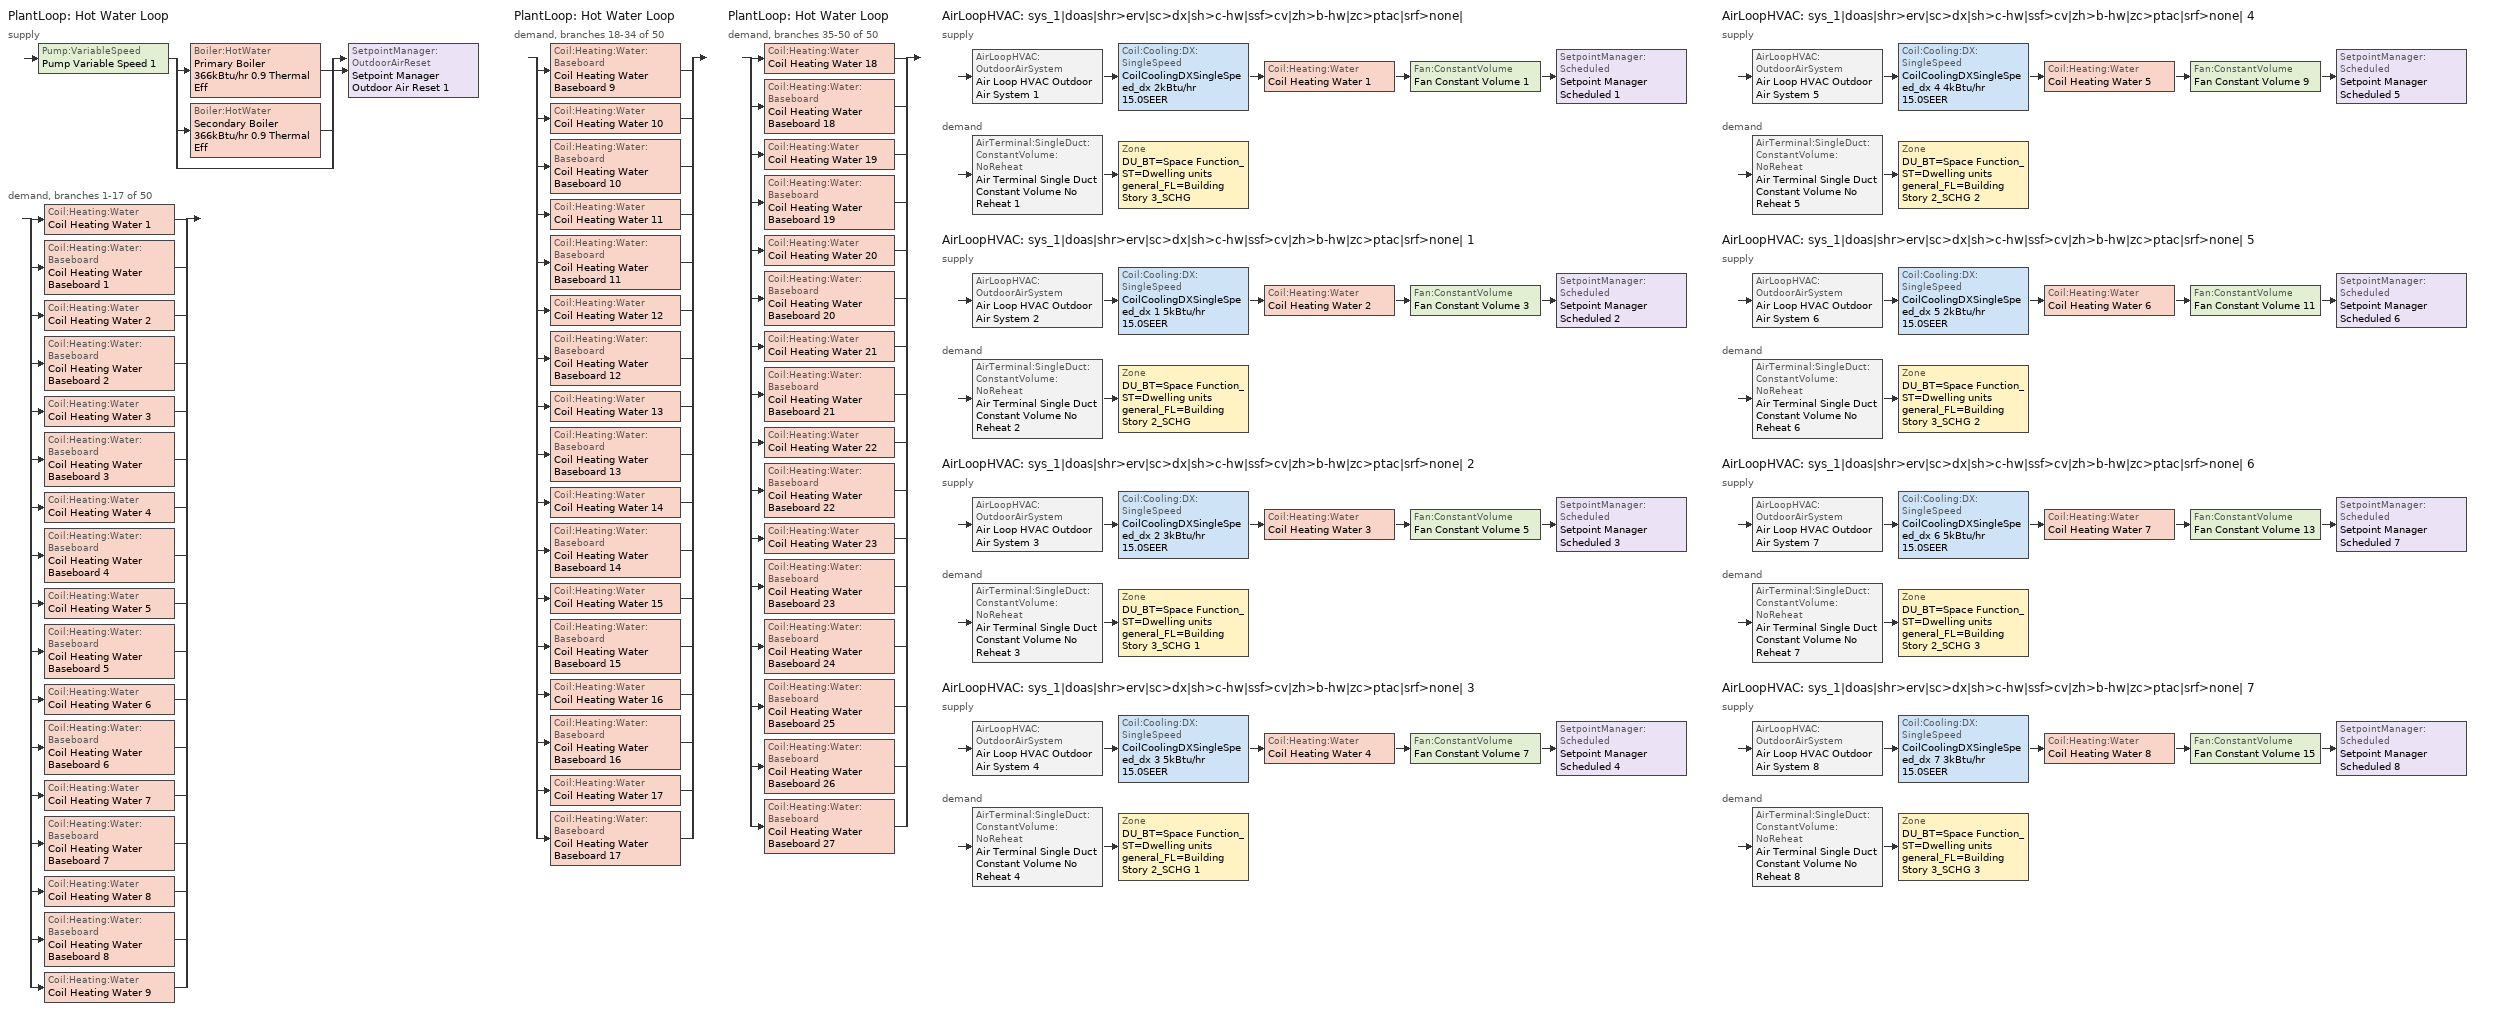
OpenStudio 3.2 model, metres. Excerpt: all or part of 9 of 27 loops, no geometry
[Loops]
PlantLoop 'Hot Water Loop'
 supply: Pump:VariableSpeed 'Pump Variable Speed 1' > split
  | Boiler:HotWater 'Primary Boiler 366kBtu/hr 0.9 Thermal Eff'
  | Boiler:HotWater 'Secondary Boiler 366kBtu/hr 0.9 Thermal Eff'
  | bypass
  join > SetpointManager:OutdoorAirReset 'Setpoint Manager Outdoor Air Reset 1'
 demand, branches 1-17 of 50: split
  | Coil:Heating:Water 'Coil Heating Water 1'
  | Coil:Heating:Water:Baseboard 'Coil Heating Water Baseboard 1'
  | Coil:Heating:Water 'Coil Heating Water 2'
  | Coil:Heating:Water:Baseboard 'Coil Heating Water Baseboard 2'
  | Coil:Heating:Water 'Coil Heating Water 3'
  | Coil:Heating:Water:Baseboard 'Coil Heating Water Baseboard 3'
  | Coil:Heating:Water 'Coil Heating Water 4'
  | Coil:Heating:Water:Baseboard 'Coil Heating Water Baseboard 4'
  | Coil:Heating:Water 'Coil Heating Water 5'
  | Coil:Heating:Water:Baseboard 'Coil Heating Water Baseboard 5'
  | Coil:Heating:Water 'Coil Heating Water 6'
  | Coil:Heating:Water:Baseboard 'Coil Heating Water Baseboard 6'
  | Coil:Heating:Water 'Coil Heating Water 7'
  | Coil:Heating:Water:Baseboard 'Coil Heating Water Baseboard 7'
  | Coil:Heating:Water 'Coil Heating Water 8'
  | Coil:Heating:Water:Baseboard 'Coil Heating Water Baseboard 8'
  | Coil:Heating:Water 'Coil Heating Water 9'
PlantLoop 'Hot Water Loop'
 demand, branches 18-34 of 50: split
  | Coil:Heating:Water:Baseboard 'Coil Heating Water Baseboard 9'
  | Coil:Heating:Water 'Coil Heating Water 10'
  | Coil:Heating:Water:Baseboard 'Coil Heating Water Baseboard 10'
  | Coil:Heating:Water 'Coil Heating Water 11'
  | Coil:Heating:Water:Baseboard 'Coil Heating Water Baseboard 11'
  | Coil:Heating:Water 'Coil Heating Water 12'
  | Coil:Heating:Water:Baseboard 'Coil Heating Water Baseboard 12'
  | Coil:Heating:Water 'Coil Heating Water 13'
  | Coil:Heating:Water:Baseboard 'Coil Heating Water Baseboard 13'
  | Coil:Heating:Water 'Coil Heating Water 14'
  | Coil:Heating:Water:Baseboard 'Coil Heating Water Baseboard 14'
  | Coil:Heating:Water 'Coil Heating Water 15'
  | Coil:Heating:Water:Baseboard 'Coil Heating Water Baseboard 15'
  | Coil:Heating:Water 'Coil Heating Water 16'
  | Coil:Heating:Water:Baseboard 'Coil Heating Water Baseboard 16'
  | Coil:Heating:Water 'Coil Heating Water 17'
  | Coil:Heating:Water:Baseboard 'Coil Heating Water Baseboard 17'
PlantLoop 'Hot Water Loop'
 demand, branches 35-50 of 50: split
  | Coil:Heating:Water 'Coil Heating Water 18'
  | Coil:Heating:Water:Baseboard 'Coil Heating Water Baseboard 18'
  | Coil:Heating:Water 'Coil Heating Water 19'
  | Coil:Heating:Water:Baseboard 'Coil Heating Water Baseboard 19'
  | Coil:Heating:Water 'Coil Heating Water 20'
  | Coil:Heating:Water:Baseboard 'Coil Heating Water Baseboard 20'
  | Coil:Heating:Water 'Coil Heating Water 21'
  | Coil:Heating:Water:Baseboard 'Coil Heating Water Baseboard 21'
  | Coil:Heating:Water 'Coil Heating Water 22'
  | Coil:Heating:Water:Baseboard 'Coil Heating Water Baseboard 22'
  | Coil:Heating:Water 'Coil Heating Water 23'
  | Coil:Heating:Water:Baseboard 'Coil Heating Water Baseboard 23'
  | Coil:Heating:Water:Baseboard 'Coil Heating Water Baseboard 24'
  | Coil:Heating:Water:Baseboard 'Coil Heating Water Baseboard 25'
  | Coil:Heating:Water:Baseboard 'Coil Heating Water Baseboard 26'
  | Coil:Heating:Water:Baseboard 'Coil Heating Water Baseboard 27'
AirLoopHVAC 'sys_1|doas|shr>erv|sc>dx|sh>c-hw|ssf>cv|zh>b-hw|zc>ptac|srf>none|'
 supply: AirLoopHVAC:OutdoorAirSystem 'Air Loop HVAC Outdoor Air System 1' > Coil:Cooling:DX:SingleSpeed 'CoilCoolingDXSingleSpeed_dx 2kBtu/hr 15.0SEER' > Coil:Heating:Water 'Coil Heating Water 1' > Fan:ConstantVolume 'Fan Constant Volume 1' > SetpointManager:Scheduled 'Setpoint Manager Scheduled 1'
 demand: AirTerminal:SingleDuct:ConstantVolume:NoReheat 'Air Terminal Single Duct Constant Volume No Reheat 1' > Zone 'DU_BT=Space Function_ST=Dwelling units general_FL=Building Story 3_SCHG'
AirLoopHVAC 'sys_1|doas|shr>erv|sc>dx|sh>c-hw|ssf>cv|zh>b-hw|zc>ptac|srf>none| 1'
 supply: AirLoopHVAC:OutdoorAirSystem 'Air Loop HVAC Outdoor Air System 2' > Coil:Cooling:DX:SingleSpeed 'CoilCoolingDXSingleSpeed_dx 1 5kBtu/hr 15.0SEER' > Coil:Heating:Water 'Coil Heating Water 2' > Fan:ConstantVolume 'Fan Constant Volume 3' > SetpointManager:Scheduled 'Setpoint Manager Scheduled 2'
 demand: AirTerminal:SingleDuct:ConstantVolume:NoReheat 'Air Terminal Single Duct Constant Volume No Reheat 2' > Zone 'DU_BT=Space Function_ST=Dwelling units general_FL=Building Story 2_SCHG'
AirLoopHVAC 'sys_1|doas|shr>erv|sc>dx|sh>c-hw|ssf>cv|zh>b-hw|zc>ptac|srf>none| 2'
 supply: AirLoopHVAC:OutdoorAirSystem 'Air Loop HVAC Outdoor Air System 3' > Coil:Cooling:DX:SingleSpeed 'CoilCoolingDXSingleSpeed_dx 2 3kBtu/hr 15.0SEER' > Coil:Heating:Water 'Coil Heating Water 3' > Fan:ConstantVolume 'Fan Constant Volume 5' > SetpointManager:Scheduled 'Setpoint Manager Scheduled 3'
 demand: AirTerminal:SingleDuct:ConstantVolume:NoReheat 'Air Terminal Single Duct Constant Volume No Reheat 3' > Zone 'DU_BT=Space Function_ST=Dwelling units general_FL=Building Story 3_SCHG 1'
AirLoopHVAC 'sys_1|doas|shr>erv|sc>dx|sh>c-hw|ssf>cv|zh>b-hw|zc>ptac|srf>none| 3'
 supply: AirLoopHVAC:OutdoorAirSystem 'Air Loop HVAC Outdoor Air System 4' > Coil:Cooling:DX:SingleSpeed 'CoilCoolingDXSingleSpeed_dx 3 5kBtu/hr 15.0SEER' > Coil:Heating:Water 'Coil Heating Water 4' > Fan:ConstantVolume 'Fan Constant Volume 7' > SetpointManager:Scheduled 'Setpoint Manager Scheduled 4'
 demand: AirTerminal:SingleDuct:ConstantVolume:NoReheat 'Air Terminal Single Duct Constant Volume No Reheat 4' > Zone 'DU_BT=Space Function_ST=Dwelling units general_FL=Building Story 2_SCHG 1'
AirLoopHVAC 'sys_1|doas|shr>erv|sc>dx|sh>c-hw|ssf>cv|zh>b-hw|zc>ptac|srf>none| 4'
 supply: AirLoopHVAC:OutdoorAirSystem 'Air Loop HVAC Outdoor Air System 5' > Coil:Cooling:DX:SingleSpeed 'CoilCoolingDXSingleSpeed_dx 4 4kBtu/hr 15.0SEER' > Coil:Heating:Water 'Coil Heating Water 5' > Fan:ConstantVolume 'Fan Constant Volume 9' > SetpointManager:Scheduled 'Setpoint Manager Scheduled 5'
 demand: AirTerminal:SingleDuct:ConstantVolume:NoReheat 'Air Terminal Single Duct Constant Volume No Reheat 5' > Zone 'DU_BT=Space Function_ST=Dwelling units general_FL=Building Story 2_SCHG 2'
AirLoopHVAC 'sys_1|doas|shr>erv|sc>dx|sh>c-hw|ssf>cv|zh>b-hw|zc>ptac|srf>none| 5'
 supply: AirLoopHVAC:OutdoorAirSystem 'Air Loop HVAC Outdoor Air System 6' > Coil:Cooling:DX:SingleSpeed 'CoilCoolingDXSingleSpeed_dx 5 2kBtu/hr 15.0SEER' > Coil:Heating:Water 'Coil Heating Water 6' > Fan:ConstantVolume 'Fan Constant Volume 11' > SetpointManager:Scheduled 'Setpoint Manager Scheduled 6'
 demand: AirTerminal:SingleDuct:ConstantVolume:NoReheat 'Air Terminal Single Duct Constant Volume No Reheat 6' > Zone 'DU_BT=Space Function_ST=Dwelling units general_FL=Building Story 3_SCHG 2'
AirLoopHVAC 'sys_1|doas|shr>erv|sc>dx|sh>c-hw|ssf>cv|zh>b-hw|zc>ptac|srf>none| 6'
 supply: AirLoopHVAC:OutdoorAirSystem 'Air Loop HVAC Outdoor Air System 7' > Coil:Cooling:DX:SingleSpeed 'CoilCoolingDXSingleSpeed_dx 6 5kBtu/hr 15.0SEER' > Coil:Heating:Water 'Coil Heating Water 7' > Fan:ConstantVolume 'Fan Constant Volume 13' > SetpointManager:Scheduled 'Setpoint Manager Scheduled 7'
 demand: AirTerminal:SingleDuct:ConstantVolume:NoReheat 'Air Terminal Single Duct Constant Volume No Reheat 7' > Zone 'DU_BT=Space Function_ST=Dwelling units general_FL=Building Story 2_SCHG 3'
AirLoopHVAC 'sys_1|doas|shr>erv|sc>dx|sh>c-hw|ssf>cv|zh>b-hw|zc>ptac|srf>none| 7'
 supply: AirLoopHVAC:OutdoorAirSystem 'Air Loop HVAC Outdoor Air System 8' > Coil:Cooling:DX:SingleSpeed 'CoilCoolingDXSingleSpeed_dx 7 3kBtu/hr 15.0SEER' > Coil:Heating:Water 'Coil Heating Water 8' > Fan:ConstantVolume 'Fan Constant Volume 15' > SetpointManager:Scheduled 'Setpoint Manager Scheduled 8'
 demand: AirTerminal:SingleDuct:ConstantVolume:NoReheat 'Air Terminal Single Duct Constant Volume No Reheat 8' > Zone 'DU_BT=Space Function_ST=Dwelling units general_FL=Building Story 3_SCHG 3'
[Sizing:Zone] Zone Cooling Design Supply Air Temperature Input Method=SupplyAirTemperature; Zone Cooling Design Supply Air Temperature {C}=13; Zone Cooling Design Supply Air Temperature Difference {deltaC}=11.11; Zone Heating Design Supply Air Temperature Input Method=SupplyAirTemperature; Zone Heating Design Supply Air Temperature {C}=43; Zone Heating Design Supply Air Temperature Difference {deltaC}=11.11; Zone Cooling Design Supply Air Humidity Ratio {kg-H2O/kg-air}=0.0085; Zone Heating Design Supply Air Humidity Ratio {kg-H2O/kg-air}=0.008; Zone Heating Sizing Factor=1.3; Zone Cooling Sizing Factor=1.1; Cooling Design Air Flow Method=DesignDay; Heating Design Air Flow Method=DesignDay; Account for Dedicated Outdoor Air System=No; Dedicated Outdoor Air System Control Strategy=NeutralSupplyAir; Dedicated Outdoor Air Low Setpoint Temperature for Design {C}=autosize; Dedicated Outdoor Air High Setpoint Temperature for Design {C}=autosize
DU_BT=Space Function_ST=Dwelling units general_FL=Building Story 3_SCHG; DU_BT=Space Function_ST=Dwelling units general_FL=Building Story 2_SCHG; DU_BT=Space Function_ST=Dwelling units general_FL=Building Story 3_SCHG 1; DU_BT=Space Function_ST=Dwelling units general_FL=Building Story 2_SCHG 1; DU_BT=Space Function_ST=Dwelling units general_FL=Building Story 2_SCHG 2; DU_BT=Space Function_ST=Dwelling units general_FL=Building Story 3_SCHG 2; DU_BT=Space Function_ST=Dwelling units general_FL=Building Story 2_SCHG 3; DU_BT=Space Function_ST=Dwelling units general_FL=Building Story 3_SCHG 3
[Zone equipment]
DU_BT=Space Function_ST=Dwelling units general_FL=Building Story 3_SCHG: DU_BT=Space Function_ST=Dwelling units general_FL=Building Story 3_SCHG PTAC, Zone HVAC Baseboard Convective Water 1, Air Terminal Single Duct Constant Volume No Reheat 1
DU_BT=Space Function_ST=Dwelling units general_FL=Building Story 2_SCHG: DU_BT=Space Function_ST=Dwelling units general_FL=Building Story 2_SCHG PTAC, Zone HVAC Baseboard Convective Water 2, Air Terminal Single Duct Constant Volume No Reheat 2
DU_BT=Space Function_ST=Dwelling units general_FL=Building Story 3_SCHG 1: DU_BT=Space Function_ST=Dwelling units general_FL=Building Story 3_SCHG 1 PTAC, Zone HVAC Baseboard Convective Water 3, Air Terminal Single Duct Constant Volume No Reheat 3
DU_BT=Space Function_ST=Dwelling units general_FL=Building Story 2_SCHG 1: DU_BT=Space Function_ST=Dwelling units general_FL=Building Story 2_SCHG 1 PTAC, Zone HVAC Baseboard Convective Water 4, Air Terminal Single Duct Constant Volume No Reheat 4
DU_BT=Space Function_ST=Dwelling units general_FL=Building Story 2_SCHG 2: DU_BT=Space Function_ST=Dwelling units general_FL=Building Story 2_SCHG 2 PTAC, Zone HVAC Baseboard Convective Water 5, Air Terminal Single Duct Constant Volume No Reheat 5
DU_BT=Space Function_ST=Dwelling units general_FL=Building Story 3_SCHG 2: DU_BT=Space Function_ST=Dwelling units general_FL=Building Story 3_SCHG 2 PTAC, Zone HVAC Baseboard Convective Water 6, Air Terminal Single Duct Constant Volume No Reheat 6
DU_BT=Space Function_ST=Dwelling units general_FL=Building Story 2_SCHG 3: DU_BT=Space Function_ST=Dwelling units general_FL=Building Story 2_SCHG 3 PTAC, Zone HVAC Baseboard Convective Water 7, Air Terminal Single Duct Constant Volume No Reheat 7
DU_BT=Space Function_ST=Dwelling units general_FL=Building Story 3_SCHG 3: DU_BT=Space Function_ST=Dwelling units general_FL=Building Story 3_SCHG 3 PTAC, Zone HVAC Baseboard Convective Water 8, Air Terminal Single Duct Constant Volume No Reheat 8
[PlantLoop]
Hot Water Loop: Fluid Type=Water; Glycol Concentration=0; Plant Loop Volume {m3}=Autocalculate; Load Distribution Scheme=Optimal
[Sizing:Plant]
Hot Water Loop: Loop Type=Heating; Design Loop Exit Temperature {C}=82; Loop Design Temperature Difference {deltaC}=16; Sizing Option=NonCoincident; Zone Timesteps in Averaging Window=1; Coincident Sizing Factor Mode=None
[Pump:VariableSpeed]
Pump Variable Speed 1: Motor Efficiency=0.865; Pump Control Type=Intermittent; Skin Loss Radiative Fraction=0.5; Design Power Sizing Method=PowerPerFlowPerPressure; Design Electric Power per Unit Flow Rate {W/(m3/s)}=348701.1; Design Shaft Power per Unit Flow Rate per Unit Head {W-s/m3-Pa}=1.45151; Design Minimum Flow Rate Fraction=0
[Boiler:HotWater] Fuel Type=NaturalGas; Nominal Capacity {W}=107280; Nominal Thermal Efficiency=0.9; Normalized Boiler Efficiency Curve=BOILER-EFFFPLR-NECB2011; Water Outlet Upper Temperature Limit {C}=99; Boiler Flow Mode=ConstantFlow; Parasitic Electric Load {W}=0; Sizing Factor=1
Primary Boiler 366kBtu/hr 0.9 Thermal Eff; Secondary Boiler 366kBtu/hr 0.9 Thermal Eff
[SetpointManager:OutdoorAirReset]
Setpoint Manager Outdoor Air Reset 1: Control Variable=Temperature; Setpoint at Outdoor Low Temperature {C}=82; Outdoor Low Temperature {C}=-16; Setpoint at Outdoor High Temperature {C}=60; Outdoor High Temperature {C}=0
[AirLoopHVAC] Design Supply Air Flow Rate {m3/s}=autosize; Design Return Air Flow Fraction of Supply Air Flow=1
Name | Availability Schedule
sys_1|doas|shr>erv|sc>dx|sh>c-hw|ssf>cv|zh>b-hw|zc>ptac|srf>none| | sys_1|doas|shr>none|sc>dx|sh>c-hw|ssf>cv|zh>b-hw|zc>ptac|srf>none| Occ Sch
sys_1|doas|shr>erv|sc>dx|sh>c-hw|ssf>cv|zh>b-hw|zc>ptac|srf>none| 1 | sys_1|doas|shr>none|sc>dx|sh>c-hw|ssf>cv|zh>b-hw|zc>ptac|srf>none| 1 Occ Sch
sys_1|doas|shr>erv|sc>dx|sh>c-hw|ssf>cv|zh>b-hw|zc>ptac|srf>none| 2 | sys_1|doas|shr>none|sc>dx|sh>c-hw|ssf>cv|zh>b-hw|zc>ptac|srf>none| 2 Occ Sch
sys_1|doas|shr>erv|sc>dx|sh>c-hw|ssf>cv|zh>b-hw|zc>ptac|srf>none| 3 | sys_1|doas|shr>none|sc>dx|sh>c-hw|ssf>cv|zh>b-hw|zc>ptac|srf>none| 3 Occ Sch
sys_1|doas|shr>erv|sc>dx|sh>c-hw|ssf>cv|zh>b-hw|zc>ptac|srf>none| 4 | sys_1|doas|shr>none|sc>dx|sh>c-hw|ssf>cv|zh>b-hw|zc>ptac|srf>none| 4 Occ Sch
sys_1|doas|shr>erv|sc>dx|sh>c-hw|ssf>cv|zh>b-hw|zc>ptac|srf>none| 5 | sys_1|doas|shr>none|sc>dx|sh>c-hw|ssf>cv|zh>b-hw|zc>ptac|srf>none| 5 Occ Sch
sys_1|doas|shr>erv|sc>dx|sh>c-hw|ssf>cv|zh>b-hw|zc>ptac|srf>none| 6 | sys_1|doas|shr>none|sc>dx|sh>c-hw|ssf>cv|zh>b-hw|zc>ptac|srf>none| 6 Occ Sch
sys_1|doas|shr>erv|sc>dx|sh>c-hw|ssf>cv|zh>b-hw|zc>ptac|srf>none| 7 | sys_1|doas|shr>none|sc>dx|sh>c-hw|ssf>cv|zh>b-hw|zc>ptac|srf>none| 7 Occ Sch
[Sizing:System] Type of Load to Size On=VentilationRequirement; Design Outdoor Air Flow Rate {m3/s}=Autosize; Central Heating Maximum System Air Flow Ratio=1; Preheat Design Temperature {C}=7; Preheat Design Humidity Ratio {kg-H2O/kg-Air}=0.008; Precool Design Temperature {C}=13; Precool Design Humidity Ratio {kg-H2O/kg-Air}=0.008; Central Cooling Design Supply Air Temperature {C}=13; Central Heating Design Supply Air Temperature {C}=43; Sizing Option=NonCoincident; 100% Outdoor Air in Cooling=Yes; 100% Outdoor Air in Heating=Yes; Central Cooling Design Supply Air Humidity Ratio {kg-H2O/kg-Air}=0.0085; Central Heating Design Supply Air Humidity Ratio {kg-H2O/kg-Air}=0.008; Cooling Design Air Flow Method=DesignDay; Cooling Design Air Flow Rate {m3/s}=0; Heating Design Air Flow Method=DesignDay; Heating Design Air Flow Rate {m3/s}=0; System Outdoor Air Method=ZoneSum; Zone Maximum Outdoor Air Fraction=1; Cooling Supply Air Flow Rate Per Floor Area {m3/s-m2}=0.00996765; Cooling Fraction of Autosized Cooling Supply Air Flow Rate=1; Cooling Supply Air Flow Rate Per Unit Cooling Capacity {m3/s-W}=3.94755e-05; Heating Supply Air Flow Rate Per Floor Area {m3/s-m2}=0.00996765; Heating Fraction of Autosized Heating Supply Air Flow Rate=1; Heating Fraction of Autosized Cooling Supply Air Flow Rate=1; Heating Supply Air Flow Rate Per Unit Heating Capacity {m3/s-W}=3.15882e-05; Cooling Design Capacity Method=CoolingDesignCapacity; Cooling Design Capacity {W}=autosize; Cooling Design Capacity Per Floor Area {W/m2}=234.7; Fraction of Autosized Cooling Design Capacity=1; Heating Design Capacity Method=HeatingDesignCapacity; Heating Design Capacity {W}=autosize; Heating Design Capacity Per Floor Area {W/m2}=157; Fraction of Autosized Heating Design Capacity=1; Central Cooling Capacity Control Method=OnOff
sys_1|doas|shr>erv|sc>dx|sh>c-hw|ssf>cv|zh>b-hw|zc>ptac|srf>none|; sys_1|doas|shr>erv|sc>dx|sh>c-hw|ssf>cv|zh>b-hw|zc>ptac|srf>none| 1; sys_1|doas|shr>erv|sc>dx|sh>c-hw|ssf>cv|zh>b-hw|zc>ptac|srf>none| 2; sys_1|doas|shr>erv|sc>dx|sh>c-hw|ssf>cv|zh>b-hw|zc>ptac|srf>none| 3; sys_1|doas|shr>erv|sc>dx|sh>c-hw|ssf>cv|zh>b-hw|zc>ptac|srf>none| 4; sys_1|doas|shr>erv|sc>dx|sh>c-hw|ssf>cv|zh>b-hw|zc>ptac|srf>none| 5; sys_1|doas|shr>erv|sc>dx|sh>c-hw|ssf>cv|zh>b-hw|zc>ptac|srf>none| 6; sys_1|doas|shr>erv|sc>dx|sh>c-hw|ssf>cv|zh>b-hw|zc>ptac|srf>none| 7
[Fan:ConstantVolume] Availability Schedule=Always On Discrete; Fan Total Efficiency=0.39975; Pressure Rise {Pa}=640; Maximum Flow Rate {m3/s}=AutoSize; Motor Efficiency=0.615
Fan Constant Volume 1; Fan Constant Volume 2; Fan Constant Volume 3; Fan Constant Volume 4; Fan Constant Volume 5; Fan Constant Volume 6; Fan Constant Volume 7; Fan Constant Volume 8; Fan Constant Volume 9; Fan Constant Volume 10; Fan Constant Volume 11; Fan Constant Volume 12; Fan Constant Volume 13; Fan Constant Volume 14; Fan Constant Volume 15; Fan Constant Volume 16
[Coil:Heating:Water] Availability Schedule=Always On Discrete
Coil Heating Water 1; Coil Heating Water 2; Coil Heating Water 3; Coil Heating Water 4; Coil Heating Water 5; Coil Heating Water 6; Coil Heating Water 7; Coil Heating Water 8; Coil Heating Water 9; Coil Heating Water 10; Coil Heating Water 11; Coil Heating Water 12; Coil Heating Water 13; Coil Heating Water 14; Coil Heating Water 15; Coil Heating Water 16; Coil Heating Water 17; Coil Heating Water 18; Coil Heating Water 19; Coil Heating Water 20; Coil Heating Water 21; Coil Heating Water 22; Coil Heating Water 23
[Coil:Cooling:DX:SingleSpeed] Availability Schedule=Always On Discrete; Rated Total Cooling Capacity {W}=autosize; Rated Sensible Heat Ratio=autosize; Rated Air Flow Rate {m3/s}=autosize; Rated Evaporator Fan Power Per Volume Flow Rate {W/(m3/s)}=773.3; Total Cooling Capacity Function of Temperature Curve=DXCOOL-NECB2011-REF-CAPFT; Total Cooling Capacity Function of Flow Fraction Curve=DXCOOL-NECB2011-REF-CAPFFLOW; Energy Input Ratio Function of Temperature Curve=DXCOOL-NECB2011-REF-COOLEIRFT; Energy Input Ratio Function of Flow Fraction Curve=DXCOOL-NECB2011-REF-COOLEIRFFLOW; Part Load Fraction Correlation Curve=DXCOOL-NECB2011-REF-COOLPLFFPLR; Minimum Outdoor Dry-Bulb Temperature for Compressor Operation {C}=-25; Condenser Type=AirCooled; Evaporative Condenser Effectiveness=0; Evaporative Condenser Air Flow Rate {m3/s}=Autosize; Evaporative Condenser Pump Rated Power Consumption {W}=Autosize; Crankcase Heater Capacity {W}=0; Maximum Outdoor Dry-Bulb Temperature for Crankcase Heater Operation {C}=0; Basin Heater Capacity {W/K}=0; Basin Heater Setpoint Temperature {C}=10
Name | Rated COP {W/W}
CoilCoolingDXSingleSpeed_dx 2kBtu/hr 15.0SEER; CoilCoolingDXSingleSpeed_dx 1 5kBtu/hr 15.0SEER; CoilCoolingDXSingleSpeed_dx 2 3kBtu/hr 15.0SEER; CoilCoolingDXSingleSpeed_dx 3 5kBtu/hr 15.0SEER; CoilCoolingDXSingleSpeed_dx 4 4kBtu/hr 15.0SEER; CoilCoolingDXSingleSpeed_dx 5 2kBtu/hr 15.0SEER; CoilCoolingDXSingleSpeed_dx 6 5kBtu/hr 15.0SEER; CoilCoolingDXSingleSpeed_dx 7 3kBtu/hr 15.0SEER | 4.31058
Coil Cooling DX Single Speed 1 24kBtu/hr 9.5EER; Coil Cooling DX Single Speed 2 20kBtu/hr 9.5EER; Coil Cooling DX Single Speed 4 19kBtu/hr 9.5EER; Coil Cooling DX Single Speed 6 25kBtu/hr 9.5EER | 3.2994
Coil Cooling DX Single Speed 3 11kBtu/hr 10.7EER | 3.71434
Coil Cooling DX Single Speed 5 7kBtu/hr 11.9EER | 4.10546
Coil Cooling DX Single Speed 7 14kBtu/hr 10.0EER | 3.45113
Coil Cooling DX Single Speed 8 11kBtu/hr 10.8EER | 3.71956
[Controller:OutdoorAir] Minimum Outdoor Air Flow Rate {m3/s}=autosize; Maximum Outdoor Air Flow Rate {m3/s}=Autosize; Economizer Control Type=NoEconomizer; Economizer Control Action Type=ModulateFlow; Economizer Maximum Limit Dry-Bulb Temperature {C}=28; Economizer Maximum Limit Enthalpy {J/kg}=64000; Economizer Minimum Limit Dry-Bulb Temperature {C}=-100; Lockout Type=NoLockout; Minimum Limit Type=FixedMinimum; High Humidity Control=No; Heat Recovery Bypass Control Type=BypassWhenWithinEconomizerLimits
Name | Minimum Outdoor Air Schedule | Controller Mechanical Ventilation
Controller Outdoor Air 1 | sys_1|doas|shr>none|sc>dx|sh>c-hw|ssf>cv|zh>b-hw|zc>ptac|srf>none| Occ Sch | Controller Mechanical Ventilation 1
Controller Outdoor Air 2 | sys_1|doas|shr>none|sc>dx|sh>c-hw|ssf>cv|zh>b-hw|zc>ptac|srf>none| 1 Occ Sch | Controller Mechanical Ventilation 2
Controller Outdoor Air 3 | sys_1|doas|shr>none|sc>dx|sh>c-hw|ssf>cv|zh>b-hw|zc>ptac|srf>none| 2 Occ Sch | Controller Mechanical Ventilation 3
Controller Outdoor Air 4 | sys_1|doas|shr>none|sc>dx|sh>c-hw|ssf>cv|zh>b-hw|zc>ptac|srf>none| 3 Occ Sch | Controller Mechanical Ventilation 4
Controller Outdoor Air 5 | sys_1|doas|shr>none|sc>dx|sh>c-hw|ssf>cv|zh>b-hw|zc>ptac|srf>none| 4 Occ Sch | Controller Mechanical Ventilation 5
Controller Outdoor Air 6 | sys_1|doas|shr>none|sc>dx|sh>c-hw|ssf>cv|zh>b-hw|zc>ptac|srf>none| 5 Occ Sch | Controller Mechanical Ventilation 6
Controller Outdoor Air 7 | sys_1|doas|shr>none|sc>dx|sh>c-hw|ssf>cv|zh>b-hw|zc>ptac|srf>none| 6 Occ Sch | Controller Mechanical Ventilation 7
Controller Outdoor Air 8 | sys_1|doas|shr>none|sc>dx|sh>c-hw|ssf>cv|zh>b-hw|zc>ptac|srf>none| 7 Occ Sch | Controller Mechanical Ventilation 8
[Controller:MechanicalVentilation] Availability Schedule=Always On Discrete; System Outdoor Air Method=ZoneSum
Controller Mechanical Ventilation 1; Controller Mechanical Ventilation 2; Controller Mechanical Ventilation 3; Controller Mechanical Ventilation 4; Controller Mechanical Ventilation 5; Controller Mechanical Ventilation 6; Controller Mechanical Ventilation 7; Controller Mechanical Ventilation 8
[AirLoopHVAC:OutdoorAirSystem]
Name | Controller
Air Loop HVAC Outdoor Air System 1 | Controller Outdoor Air 1
Air Loop HVAC Outdoor Air System 2 | Controller Outdoor Air 2
Air Loop HVAC Outdoor Air System 3 | Controller Outdoor Air 3
Air Loop HVAC Outdoor Air System 4 | Controller Outdoor Air 4
Air Loop HVAC Outdoor Air System 5 | Controller Outdoor Air 5
Air Loop HVAC Outdoor Air System 6 | Controller Outdoor Air 6
Air Loop HVAC Outdoor Air System 7 | Controller Outdoor Air 7
Air Loop HVAC Outdoor Air System 8 | Controller Outdoor Air 8
[Controller:WaterCoil] Action=Normal; Controller Convergence Tolerance {deltaC}=0.0001; Minimum Actuated Flow {m3/s}=0
Name | Water Coil
Controller Water Coil 1 | Coil Heating Water 1
Controller Water Coil 2 | Coil Heating Water 2
Controller Water Coil 3 | Coil Heating Water 3
Controller Water Coil 4 | Coil Heating Water 4
Controller Water Coil 5 | Coil Heating Water 5
Controller Water Coil 6 | Coil Heating Water 6
Controller Water Coil 7 | Coil Heating Water 7
Controller Water Coil 8 | Coil Heating Water 8
Controller Water Coil 9 | Coil Heating Water 9
Controller Water Coil 10 | Coil Heating Water 10
Controller Water Coil 11 | Coil Heating Water 11
Controller Water Coil 12 | Coil Heating Water 12
Controller Water Coil 13 | Coil Heating Water 13
Controller Water Coil 14 | Coil Heating Water 14
Controller Water Coil 15 | Coil Heating Water 15
Controller Water Coil 16 | Coil Heating Water 16
Controller Water Coil 17 | Coil Heating Water 17
Controller Water Coil 18 | Coil Heating Water 18
Controller Water Coil 19 | Coil Heating Water 19
Controller Water Coil 20 | Coil Heating Water 20
Controller Water Coil 21 | Coil Heating Water 21
Controller Water Coil 22 | Coil Heating Water 22
Controller Water Coil 23 | Coil Heating Water 23
[SetpointManager:Scheduled] Control Variable=Temperature
Name | Schedule
Setpoint Manager Scheduled 1 | Makeup-Air Unit Supply Air Temp
Setpoint Manager Scheduled 2 | Makeup-Air Unit Supply Air Temp 1
Setpoint Manager Scheduled 3 | Makeup-Air Unit Supply Air Temp 2
Setpoint Manager Scheduled 4 | Makeup-Air Unit Supply Air Temp 3
Setpoint Manager Scheduled 5 | Makeup-Air Unit Supply Air Temp 4
Setpoint Manager Scheduled 6 | Makeup-Air Unit Supply Air Temp 5
Setpoint Manager Scheduled 7 | Makeup-Air Unit Supply Air Temp 6
Setpoint Manager Scheduled 8 | Makeup-Air Unit Supply Air Temp 7
[Coil:Heating:Electric] Availability Schedule=ON_OFF_ALWAYS_OFF
Coil Heating Electric 1; Coil Heating Electric 2; Coil Heating Electric 3; Coil Heating Electric 4; Coil Heating Electric 5; Coil Heating Electric 6; Coil Heating Electric 7; Coil Heating Electric 8
[ZoneHVAC:PackagedTerminalAirConditioner] Availability Schedule=Always On Discrete; Supply Air Flow Rate During Cooling Operation {m3/s}=Autosize; Supply Air Flow Rate During Heating Operation {m3/s}=Autosize; Supply Air Flow Rate When No Cooling or Heating is Needed {m3/s}=Autosize; Outdoor Air Flow Rate During Cooling Operation {m3/s}=1e-05; Outdoor Air Flow Rate During Heating Operation {m3/s}=1e-05; Outdoor Air Flow Rate When No Cooling or Heating is Needed {m3/s}=1e-05; Fan Placement=DrawThrough
Name | Supply Air Fan | Heating Coil | Cooling Coil
DU_BT=Space Function_ST=Dwelling units general_FL=Building Story 3_SCHG PTAC | Fan Constant Volume 2 | Coil Heating Electric 1 | Coil Cooling DX Single Speed 1 24kBtu/hr 9.5EER
DU_BT=Space Function_ST=Dwelling units general_FL=Building Story 2_SCHG PTAC | Fan Constant Volume 4 | Coil Heating Electric 2 | Coil Cooling DX Single Speed 2 20kBtu/hr 9.5EER
DU_BT=Space Function_ST=Dwelling units general_FL=Building Story 3_SCHG 1 PTAC | Fan Constant Volume 6 | Coil Heating Electric 3 | Coil Cooling DX Single Speed 3 11kBtu/hr 10.7EER
DU_BT=Space Function_ST=Dwelling units general_FL=Building Story 2_SCHG 1 PTAC | Fan Constant Volume 8 | Coil Heating Electric 4 | Coil Cooling DX Single Speed 4 19kBtu/hr 9.5EER
DU_BT=Space Function_ST=Dwelling units general_FL=Building Story 2_SCHG 2 PTAC | Fan Constant Volume 10 | Coil Heating Electric 5 | Coil Cooling DX Single Speed 5 7kBtu/hr 11.9EER
DU_BT=Space Function_ST=Dwelling units general_FL=Building Story 3_SCHG 2 PTAC | Fan Constant Volume 12 | Coil Heating Electric 6 | Coil Cooling DX Single Speed 6 25kBtu/hr 9.5EER
DU_BT=Space Function_ST=Dwelling units general_FL=Building Story 2_SCHG 3 PTAC | Fan Constant Volume 14 | Coil Heating Electric 7 | Coil Cooling DX Single Speed 7 14kBtu/hr 10.0EER
DU_BT=Space Function_ST=Dwelling units general_FL=Building Story 3_SCHG 3 PTAC | Fan Constant Volume 16 | Coil Heating Electric 8 | Coil Cooling DX Single Speed 8 11kBtu/hr 10.8EER
[Coil:Heating:Water:Baseboard] Heating Design Capacity Method=HeatingDesignCapacity; Heating Design Capacity {W}=autosize; Heating Design Capacity Per Floor Area {W/m2}=0; Fraction of Autosized Heating Design Capacity=0.8
Coil Heating Water Baseboard 1; Coil Heating Water Baseboard 2; Coil Heating Water Baseboard 3; Coil Heating Water Baseboard 4; Coil Heating Water Baseboard 5; Coil Heating Water Baseboard 6; Coil Heating Water Baseboard 7; Coil Heating Water Baseboard 8; Coil Heating Water Baseboard 9; Coil Heating Water Baseboard 10; Coil Heating Water Baseboard 11; Coil Heating Water Baseboard 12; Coil Heating Water Baseboard 13; Coil Heating Water Baseboard 14; Coil Heating Water Baseboard 15; Coil Heating Water Baseboard 16; Coil Heating Water Baseboard 17; Coil Heating Water Baseboard 18; Coil Heating Water Baseboard 19; Coil Heating Water Baseboard 20; Coil Heating Water Baseboard 21; Coil Heating Water Baseboard 22; Coil Heating Water Baseboard 23; Coil Heating Water Baseboard 24; Coil Heating Water Baseboard 25; Coil Heating Water Baseboard 26; Coil Heating Water Baseboard 27
[ZoneHVAC:Baseboard:Convective:Water] Availability Schedule=Always On Discrete
Name | Heating Coil
Zone HVAC Baseboard Convective Water 1 | Coil Heating Water Baseboard 1
Zone HVAC Baseboard Convective Water 2 | Coil Heating Water Baseboard 2
Zone HVAC Baseboard Convective Water 3 | Coil Heating Water Baseboard 3
Zone HVAC Baseboard Convective Water 4 | Coil Heating Water Baseboard 4
Zone HVAC Baseboard Convective Water 5 | Coil Heating Water Baseboard 5
Zone HVAC Baseboard Convective Water 6 | Coil Heating Water Baseboard 6
Zone HVAC Baseboard Convective Water 7 | Coil Heating Water Baseboard 7
Zone HVAC Baseboard Convective Water 8 | Coil Heating Water Baseboard 8
Zone HVAC Baseboard Convective Water 9 | Coil Heating Water Baseboard 9
Zone HVAC Baseboard Convective Water 10 | Coil Heating Water Baseboard 10
Zone HVAC Baseboard Convective Water 11 | Coil Heating Water Baseboard 11
Zone HVAC Baseboard Convective Water 12 | Coil Heating Water Baseboard 12
Zone HVAC Baseboard Convective Water 13 | Coil Heating Water Baseboard 13
Zone HVAC Baseboard Convective Water 14 | Coil Heating Water Baseboard 14
Zone HVAC Baseboard Convective Water 15 | Coil Heating Water Baseboard 15
Zone HVAC Baseboard Convective Water 16 | Coil Heating Water Baseboard 16
Zone HVAC Baseboard Convective Water 17 | Coil Heating Water Baseboard 17
Zone HVAC Baseboard Convective Water 18 | Coil Heating Water Baseboard 18
Zone HVAC Baseboard Convective Water 19 | Coil Heating Water Baseboard 19
Zone HVAC Baseboard Convective Water 20 | Coil Heating Water Baseboard 20
Zone HVAC Baseboard Convective Water 21 | Coil Heating Water Baseboard 21
Zone HVAC Baseboard Convective Water 22 | Coil Heating Water Baseboard 22
Zone HVAC Baseboard Convective Water 23 | Coil Heating Water Baseboard 23
Zone HVAC Baseboard Convective Water 24 | Coil Heating Water Baseboard 24
Zone HVAC Baseboard Convective Water 25 | Coil Heating Water Baseboard 25
Zone HVAC Baseboard Convective Water 26 | Coil Heating Water Baseboard 26
Zone HVAC Baseboard Convective Water 27 | Coil Heating Water Baseboard 27
[AirTerminal:SingleDuct:ConstantVolume:NoReheat] Availability Schedule=Always On Discrete; Maximum Air Flow Rate {m3/s}=AutoSize
Air Terminal Single Duct Constant Volume No Reheat 1; Air Terminal Single Duct Constant Volume No Reheat 2; Air Terminal Single Duct Constant Volume No Reheat 3; Air Terminal Single Duct Constant Volume No Reheat 4; Air Terminal Single Duct Constant Volume No Reheat 5; Air Terminal Single Duct Constant Volume No Reheat 6; Air Terminal Single Duct Constant Volume No Reheat 7; Air Terminal Single Duct Constant Volume No Reheat 8
[SetpointManager:OutdoorAirPretreat] Minimum Setpoint Temperature {C}=-99; Maximum Setpoint Temperature {C}=99; Minimum Setpoint Humidity Ratio {kgWater/kgDryAir}=1e-05; Maximum Setpoint Humidity Ratio {kgWater/kgDryAir}=1
Setpoint Manager Outdoor Air Pretreat 1; Setpoint Manager Outdoor Air Pretreat 2; Setpoint Manager Outdoor Air Pretreat 3; Setpoint Manager Outdoor Air Pretreat 4; Setpoint Manager Outdoor Air Pretreat 5; Setpoint Manager Outdoor Air Pretreat 6; Setpoint Manager Outdoor Air Pretreat 7; Setpoint Manager Outdoor Air Pretreat 8; Setpoint Manager Outdoor Air Pretreat 9; Setpoint Manager Outdoor Air Pretreat 10; Setpoint Manager Outdoor Air Pretreat 11; Setpoint Manager Outdoor Air Pretreat 12; Setpoint Manager Outdoor Air Pretreat 13; Setpoint Manager Outdoor Air Pretreat 14; Setpoint Manager Outdoor Air Pretreat 15; Setpoint Manager Outdoor Air Pretreat 16; Setpoint Manager Outdoor Air Pretreat 17; Setpoint Manager Outdoor Air Pretreat 18; Setpoint Manager Outdoor Air Pretreat 19; Setpoint Manager Outdoor Air Pretreat 20; Setpoint Manager Outdoor Air Pretreat 21; Setpoint Manager Outdoor Air Pretreat 22; Setpoint Manager Outdoor Air Pretreat 23; Setpoint Manager Outdoor Air Pretreat 24; Setpoint Manager Outdoor Air Pretreat 25
[Schedule:Ruleset]
Name | Default Day Schedule | Summer Design Day Schedule | Winter Design Day Schedule
ON_OFF_ALWAYS_OFF | Schedule Day 3
Makeup-Air Unit Supply Air Temp | Makeup Air Unit Supply Air Temp Default
Makeup-Air Unit Supply Air Temp 1 | Makeup Air Unit Supply Air Temp Default 1
Makeup-Air Unit Supply Air Temp 2 | Makeup Air Unit Supply Air Temp Default 2
Makeup-Air Unit Supply Air Temp 3 | Makeup Air Unit Supply Air Temp Default 3
Makeup-Air Unit Supply Air Temp 4 | Makeup Air Unit Supply Air Temp Default 4
Makeup-Air Unit Supply Air Temp 5 | Makeup Air Unit Supply Air Temp Default 5
Makeup-Air Unit Supply Air Temp 6 | Makeup Air Unit Supply Air Temp Default 6
Makeup-Air Unit Supply Air Temp 7 | Makeup Air Unit Supply Air Temp Default 7
sys_1|doas|shr>none|sc>dx|sh>c-hw|ssf>cv|zh>b-hw|zc>ptac|srf>none| Occ Sch | sys_1|doas|shr>none|sc>dx|sh>c-hw|ssf>cv|zh>b-hw|zc>ptac|srf>none| Occ Sch Default | sys_1|doas|shr>none|sc>dx|sh>c-hw|ssf>cv|zh>b-hw|zc>ptac|srf>none| Occ Sch Summer Design Day | sys_1|doas|shr>none|sc>dx|sh>c-hw|ssf>cv|zh>b-hw|zc>ptac|srf>none| Occ Sch Winter Design Day
sys_1|doas|shr>none|sc>dx|sh>c-hw|ssf>cv|zh>b-hw|zc>ptac|srf>none| 1 Occ Sch | sys_1|doas|shr>none|sc>dx|sh>c-hw|ssf>cv|zh>b-hw|zc>ptac|srf>none| 1 Occ Sch Default | sys_1|doas|shr>none|sc>dx|sh>c-hw|ssf>cv|zh>b-hw|zc>ptac|srf>none| 1 Occ Sch Summer Design Day | sys_1|doas|shr>none|sc>dx|sh>c-hw|ssf>cv|zh>b-hw|zc>ptac|srf>none| 1 Occ Sch Winter Design Day
sys_1|doas|shr>none|sc>dx|sh>c-hw|ssf>cv|zh>b-hw|zc>ptac|srf>none| 2 Occ Sch | sys_1|doas|shr>none|sc>dx|sh>c-hw|ssf>cv|zh>b-hw|zc>ptac|srf>none| 2 Occ Sch Default | sys_1|doas|shr>none|sc>dx|sh>c-hw|ssf>cv|zh>b-hw|zc>ptac|srf>none| 2 Occ Sch Summer Design Day | sys_1|doas|shr>none|sc>dx|sh>c-hw|ssf>cv|zh>b-hw|zc>ptac|srf>none| 2 Occ Sch Winter Design Day
sys_1|doas|shr>none|sc>dx|sh>c-hw|ssf>cv|zh>b-hw|zc>ptac|srf>none| 3 Occ Sch | sys_1|doas|shr>none|sc>dx|sh>c-hw|ssf>cv|zh>b-hw|zc>ptac|srf>none| 3 Occ Sch Default | sys_1|doas|shr>none|sc>dx|sh>c-hw|ssf>cv|zh>b-hw|zc>ptac|srf>none| 3 Occ Sch Summer Design Day | sys_1|doas|shr>none|sc>dx|sh>c-hw|ssf>cv|zh>b-hw|zc>ptac|srf>none| 3 Occ Sch Winter Design Day
sys_1|doas|shr>none|sc>dx|sh>c-hw|ssf>cv|zh>b-hw|zc>ptac|srf>none| 4 Occ Sch | sys_1|doas|shr>none|sc>dx|sh>c-hw|ssf>cv|zh>b-hw|zc>ptac|srf>none| 4 Occ Sch Default | sys_1|doas|shr>none|sc>dx|sh>c-hw|ssf>cv|zh>b-hw|zc>ptac|srf>none| 4 Occ Sch Summer Design Day | sys_1|doas|shr>none|sc>dx|sh>c-hw|ssf>cv|zh>b-hw|zc>ptac|srf>none| 4 Occ Sch Winter Design Day
sys_1|doas|shr>none|sc>dx|sh>c-hw|ssf>cv|zh>b-hw|zc>ptac|srf>none| 5 Occ Sch | sys_1|doas|shr>none|sc>dx|sh>c-hw|ssf>cv|zh>b-hw|zc>ptac|srf>none| 5 Occ Sch Default | sys_1|doas|shr>none|sc>dx|sh>c-hw|ssf>cv|zh>b-hw|zc>ptac|srf>none| 5 Occ Sch Summer Design Day | sys_1|doas|shr>none|sc>dx|sh>c-hw|ssf>cv|zh>b-hw|zc>ptac|srf>none| 5 Occ Sch Winter Design Day
sys_1|doas|shr>none|sc>dx|sh>c-hw|ssf>cv|zh>b-hw|zc>ptac|srf>none| 6 Occ Sch | sys_1|doas|shr>none|sc>dx|sh>c-hw|ssf>cv|zh>b-hw|zc>ptac|srf>none| 6 Occ Sch Default | sys_1|doas|shr>none|sc>dx|sh>c-hw|ssf>cv|zh>b-hw|zc>ptac|srf>none| 6 Occ Sch Summer Design Day | sys_1|doas|shr>none|sc>dx|sh>c-hw|ssf>cv|zh>b-hw|zc>ptac|srf>none| 6 Occ Sch Winter Design Day
sys_1|doas|shr>none|sc>dx|sh>c-hw|ssf>cv|zh>b-hw|zc>ptac|srf>none| 7 Occ Sch | sys_1|doas|shr>none|sc>dx|sh>c-hw|ssf>cv|zh>b-hw|zc>ptac|srf>none| 7 Occ Sch Default | sys_1|doas|shr>none|sc>dx|sh>c-hw|ssf>cv|zh>b-hw|zc>ptac|srf>none| 7 Occ Sch Summer Design Day | sys_1|doas|shr>none|sc>dx|sh>c-hw|ssf>cv|zh>b-hw|zc>ptac|srf>none| 7 Occ Sch Winter Design Day
[Schedule:Day]
Schedule Day 3; wkdON_OFF_ALWAYS_OFF 1; satON_OFF_ALWAYS_OFF 1; sunON_OFF_ALWAYS_OFF 1: 1, 0, 0, 2, 0, 0, 3, 0, 0, 4, 0, 0, 5, 0, 0, 6, 0, 0, 7, 0, 0, 8, 0, 0, 9, 0, 0, 10, 0, 0, 11, 0, 0, 12, 0, 0, 13, 0, 0, 14, 0, 0, 15, 0, 0, 16, 0, 0, 17, 0, 0, 18, 0, 0, 19, 0, 0, 20, 0, 0, 21, 0, 0, 22, 0, 0, 23, 0, 0, 24, 0, 0
Makeup Air Unit Supply Air Temp Default; Makeup Air Unit Supply Air Temp Default 1; Makeup Air Unit Supply Air Temp Default 2; Makeup Air Unit Supply Air Temp Default 3; Makeup Air Unit Supply Air Temp Default 4; Makeup Air Unit Supply Air Temp Default 5; Makeup Air Unit Supply Air Temp Default 6; Makeup Air Unit Supply Air Temp Default 7: 24, 0, 20
sys_1|doas|shr>none|sc>dx|sh>c-hw|ssf>cv|zh>b-hw|zc>ptac|srf>none| Occ Sch Default; sys_1|doas|shr>none|sc>dx|sh>c-hw|ssf>cv|zh>b-hw|zc>ptac|srf>none| Occ Sch Winter Design Day; sys_1|doas|shr>none|sc>dx|sh>c-hw|ssf>cv|zh>b-hw|zc>ptac|srf>none| Occ Sch Summer Design Day; sys_1|doas|shr>none|sc>dx|sh>c-hw|ssf>cv|zh>b-hw|zc>ptac|srf>none| 1 Occ Sch Default; sys_1|doas|shr>none|sc>dx|sh>c-hw|ssf>cv|zh>b-hw|zc>ptac|srf>none| 1 Occ Sch Winter Design Day; sys_1|doas|shr>none|sc>dx|sh>c-hw|ssf>cv|zh>b-hw|zc>ptac|srf>none| 1 Occ Sch Summer Design Day; sys_1|doas|shr>none|sc>dx|sh>c-hw|ssf>cv|zh>b-hw|zc>ptac|srf>none| 2 Occ Sch Default; sys_1|doas|shr>none|sc>dx|sh>c-hw|ssf>cv|zh>b-hw|zc>ptac|srf>none| 2 Occ Sch Winter Design Day; sys_1|doas|shr>none|sc>dx|sh>c-hw|ssf>cv|zh>b-hw|zc>ptac|srf>none| 2 Occ Sch Summer Design Day; sys_1|doas|shr>none|sc>dx|sh>c-hw|ssf>cv|zh>b-hw|zc>ptac|srf>none| 3 Occ Sch Default; sys_1|doas|shr>none|sc>dx|sh>c-hw|ssf>cv|zh>b-hw|zc>ptac|srf>none| 3 Occ Sch Winter Design Day; sys_1|doas|shr>none|sc>dx|sh>c-hw|ssf>cv|zh>b-hw|zc>ptac|srf>none| 3 Occ Sch Summer Design Day; sys_1|doas|shr>none|sc>dx|sh>c-hw|ssf>cv|zh>b-hw|zc>ptac|srf>none| 4 Occ Sch Default; sys_1|doas|shr>none|sc>dx|sh>c-hw|ssf>cv|zh>b-hw|zc>ptac|srf>none| 4 Occ Sch Winter Design Day; sys_1|doas|shr>none|sc>dx|sh>c-hw|ssf>cv|zh>b-hw|zc>ptac|srf>none| 4 Occ Sch Summer Design Day; sys_1|doas|shr>none|sc>dx|sh>c-hw|ssf>cv|zh>b-hw|zc>ptac|srf>none| 5 Occ Sch Default; sys_1|doas|shr>none|sc>dx|sh>c-hw|ssf>cv|zh>b-hw|zc>ptac|srf>none| 5 Occ Sch Winter Design Day; sys_1|doas|shr>none|sc>dx|sh>c-hw|ssf>cv|zh>b-hw|zc>ptac|srf>none| 5 Occ Sch Summer Design Day; sys_1|doas|shr>none|sc>dx|sh>c-hw|ssf>cv|zh>b-hw|zc>ptac|srf>none| 6 Occ Sch Default; sys_1|doas|shr>none|sc>dx|sh>c-hw|ssf>cv|zh>b-hw|zc>ptac|srf>none| 6 Occ Sch Winter Design Day; sys_1|doas|shr>none|sc>dx|sh>c-hw|ssf>cv|zh>b-hw|zc>ptac|srf>none| 6 Occ Sch Summer Design Day; sys_1|doas|shr>none|sc>dx|sh>c-hw|ssf>cv|zh>b-hw|zc>ptac|srf>none| 7 Occ Sch Default; sys_1|doas|shr>none|sc>dx|sh>c-hw|ssf>cv|zh>b-hw|zc>ptac|srf>none| 7 Occ Sch Winter Design Day; sys_1|doas|shr>none|sc>dx|sh>c-hw|ssf>cv|zh>b-hw|zc>ptac|srf>none| 7 Occ Sch Summer Design Day: 24, 0, 1
[Schedule:Rule] Schedule Ruleset=ON_OFF_ALWAYS_OFF; Date Specification Type=DateRange; Start Month=1; Start Day=1; End Month=12; End Day=31
Name | Rule Order | Day Schedule | Apply Sunday | Apply Monday | Apply Tuesday | Apply Wednesday | Apply Thursday | Apply Friday | Apply Saturday
wkdON_OFF_ALWAYS_OFF rule | 2 | wkdON_OFF_ALWAYS_OFF 1 | No | Yes | Yes | Yes | Yes | Yes | No
satON_OFF_ALWAYS_OFFrule | 1 | satON_OFF_ALWAYS_OFF 1 | No | No | No | No | No | No | Yes
sunON_OFF_ALWAYS_OFFrule | 0 | sunON_OFF_ALWAYS_OFF 1 | Yes | No | No | No | No | No | No
[Schedule:Constant]
Always On Discrete: Value=1
[Curve:Biquadratic] Minimum Value of x=13; Maximum Value of x=24; Minimum Value of y=24; Maximum Value of y=46
Name | Coefficient1 Constant | Coefficient2 x | Coefficient3 x**2 | Coefficient4 y | Coefficient5 y**2 | Coefficient6 x*y
DXCOOL-NECB2011-REF-CAPFT | 0.867905 | 0.0142459 | 0.00055436 | -0.0075575 | 3.3e-05 | -0.0001918
DXCOOL-NECB2011-REF-COOLEIRFT | 0.114171 | 0.0281822 | -0.0004199 | 0.0214108 | 0.000161028 | -0.000679104
[Curve:Quadratic] Minimum Value of x=0.5; Maximum Value of x=1.5
Name | Coefficient1 Constant | Coefficient2 x | Coefficient3 x**2
DXCOOL-NECB2011-REF-CAPFFLOW | 0.8 | 0.2 | 0
DXCOOL-NECB2011-REF-COOLEIRFFLOW | 1.1552 | -0.1808 | 0.0256
[Curve:Cubic] Maximum Value of x=1
Name | Coefficient1 Constant | Coefficient2 x | Coefficient3 x**2 | Coefficient4 x**3 | Minimum Value of x
DXCOOL-NECB2011-REF-COOLPLFFPLR | 0.0277 | 4.9151 | -8.184 | 4.2702 | 0.7
BOILER-EFFFPLR-NECB2011 | 0.3831 | 2.0567 | -2.6469 | 1.2148 | 0
